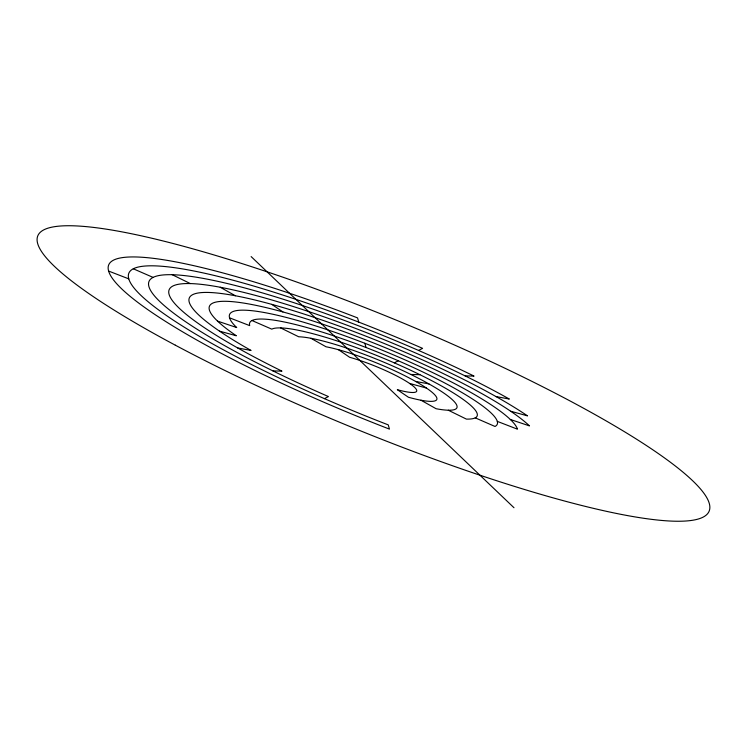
<?xml version="1.0" encoding="UTF-8"?>
<svg xmlns="http://www.w3.org/2000/svg" width="747" height="747" viewBox="0 0 747 747"><rect width="100%" height="100%" fill="white"/><g stroke="black" fill="none" stroke-linecap="round" stroke-linejoin="round"><path stroke-width="1.12" d="M324.403 398.637L328.447 396.564A242.635 38.797 22.3 0 1 160.848 275.223A242.635 38.797 22.3 0 1 474.065 376.096L465.036 375.862M394.295 362.855L398.338 360.782M418.553 350.436L422.597 348.363A264.41 42.271 22.3 0 0 128.951 272.963A264.41 42.271 22.3 0 0 388.244 424.875L389.458 429.114A286.185 45.754 22.3 0 1 108.623 271.068A286.185 45.754 22.3 0 1 357.542 317.886L358.756 322.125M272.935 370.904L281.964 371.138A220.86 35.314 22.3 0 1 203.828 284.654A220.86 35.314 22.3 0 1 509.333 399.047L495.933 396.536M410.887 374.462L419.907 374.695M237.667 347.953L251.067 350.464A199.085 31.832 22.3 0 1 252.523 299.426A199.085 31.832 22.3 0 1 527.522 415.864L510.668 411.233M415.584 381.418L428.974 383.939M219.478 331.136L236.332 335.767A177.31 28.349 22.3 0 1 301.564 317.382A177.31 28.349 22.3 0 1 529.455 425.883L510.294 419.45M338.531 349.736L349.661 357.299A46.65 7.461 22.3 0 1 409.589 383.426L426.434 388.067M217.545 321.117L236.706 327.55A155.535 24.866 22.3 0 1 346.113 336.271A155.535 24.866 22.3 0 1 517.447 429.17L497.297 421.373M108.623 271.068L128.783 278.864M229.553 317.83L249.703 325.627A133.76 21.383 22.3 0 1 382.259 353.985A133.76 21.383 22.3 0 1 495.009 426.472L475.223 417.844M133.302 268.789L153.088 277.408M251.991 320.528L271.777 329.156A111.985 17.9 22.3 0 1 407.395 368.738A111.985 17.9 22.3 0 1 466.38 419.095L448.312 410.224M172.258 274.719L190.317 283.58M280.62 327.905L298.688 336.776A90.2 14.426 22.3 0 1 420.328 379.252A90.2 14.426 22.3 0 1 436.089 408.721L420.981 400.224M220.253 287.259L235.361 295.756M310.911 338.279L326.019 346.776A68.425 10.944 22.3 0 1 421.42 384.836A68.425 10.944 22.3 0 1 408.469 397.264L397.339 389.701A46.65 7.461 22.3 0 0 409.589 383.426M271.759 304.365L282.889 311.929M251.132 256.585L513.992 507.736M364.825 343.275L366.039 347.504M175.33 345.189A362.771 57.995 22.3 0 0 707.951 513.236A362.771 57.995 22.3 0 0 237.21 262.076A362.771 57.995 22.3 0 0 175.33 345.189"/></g></svg>
